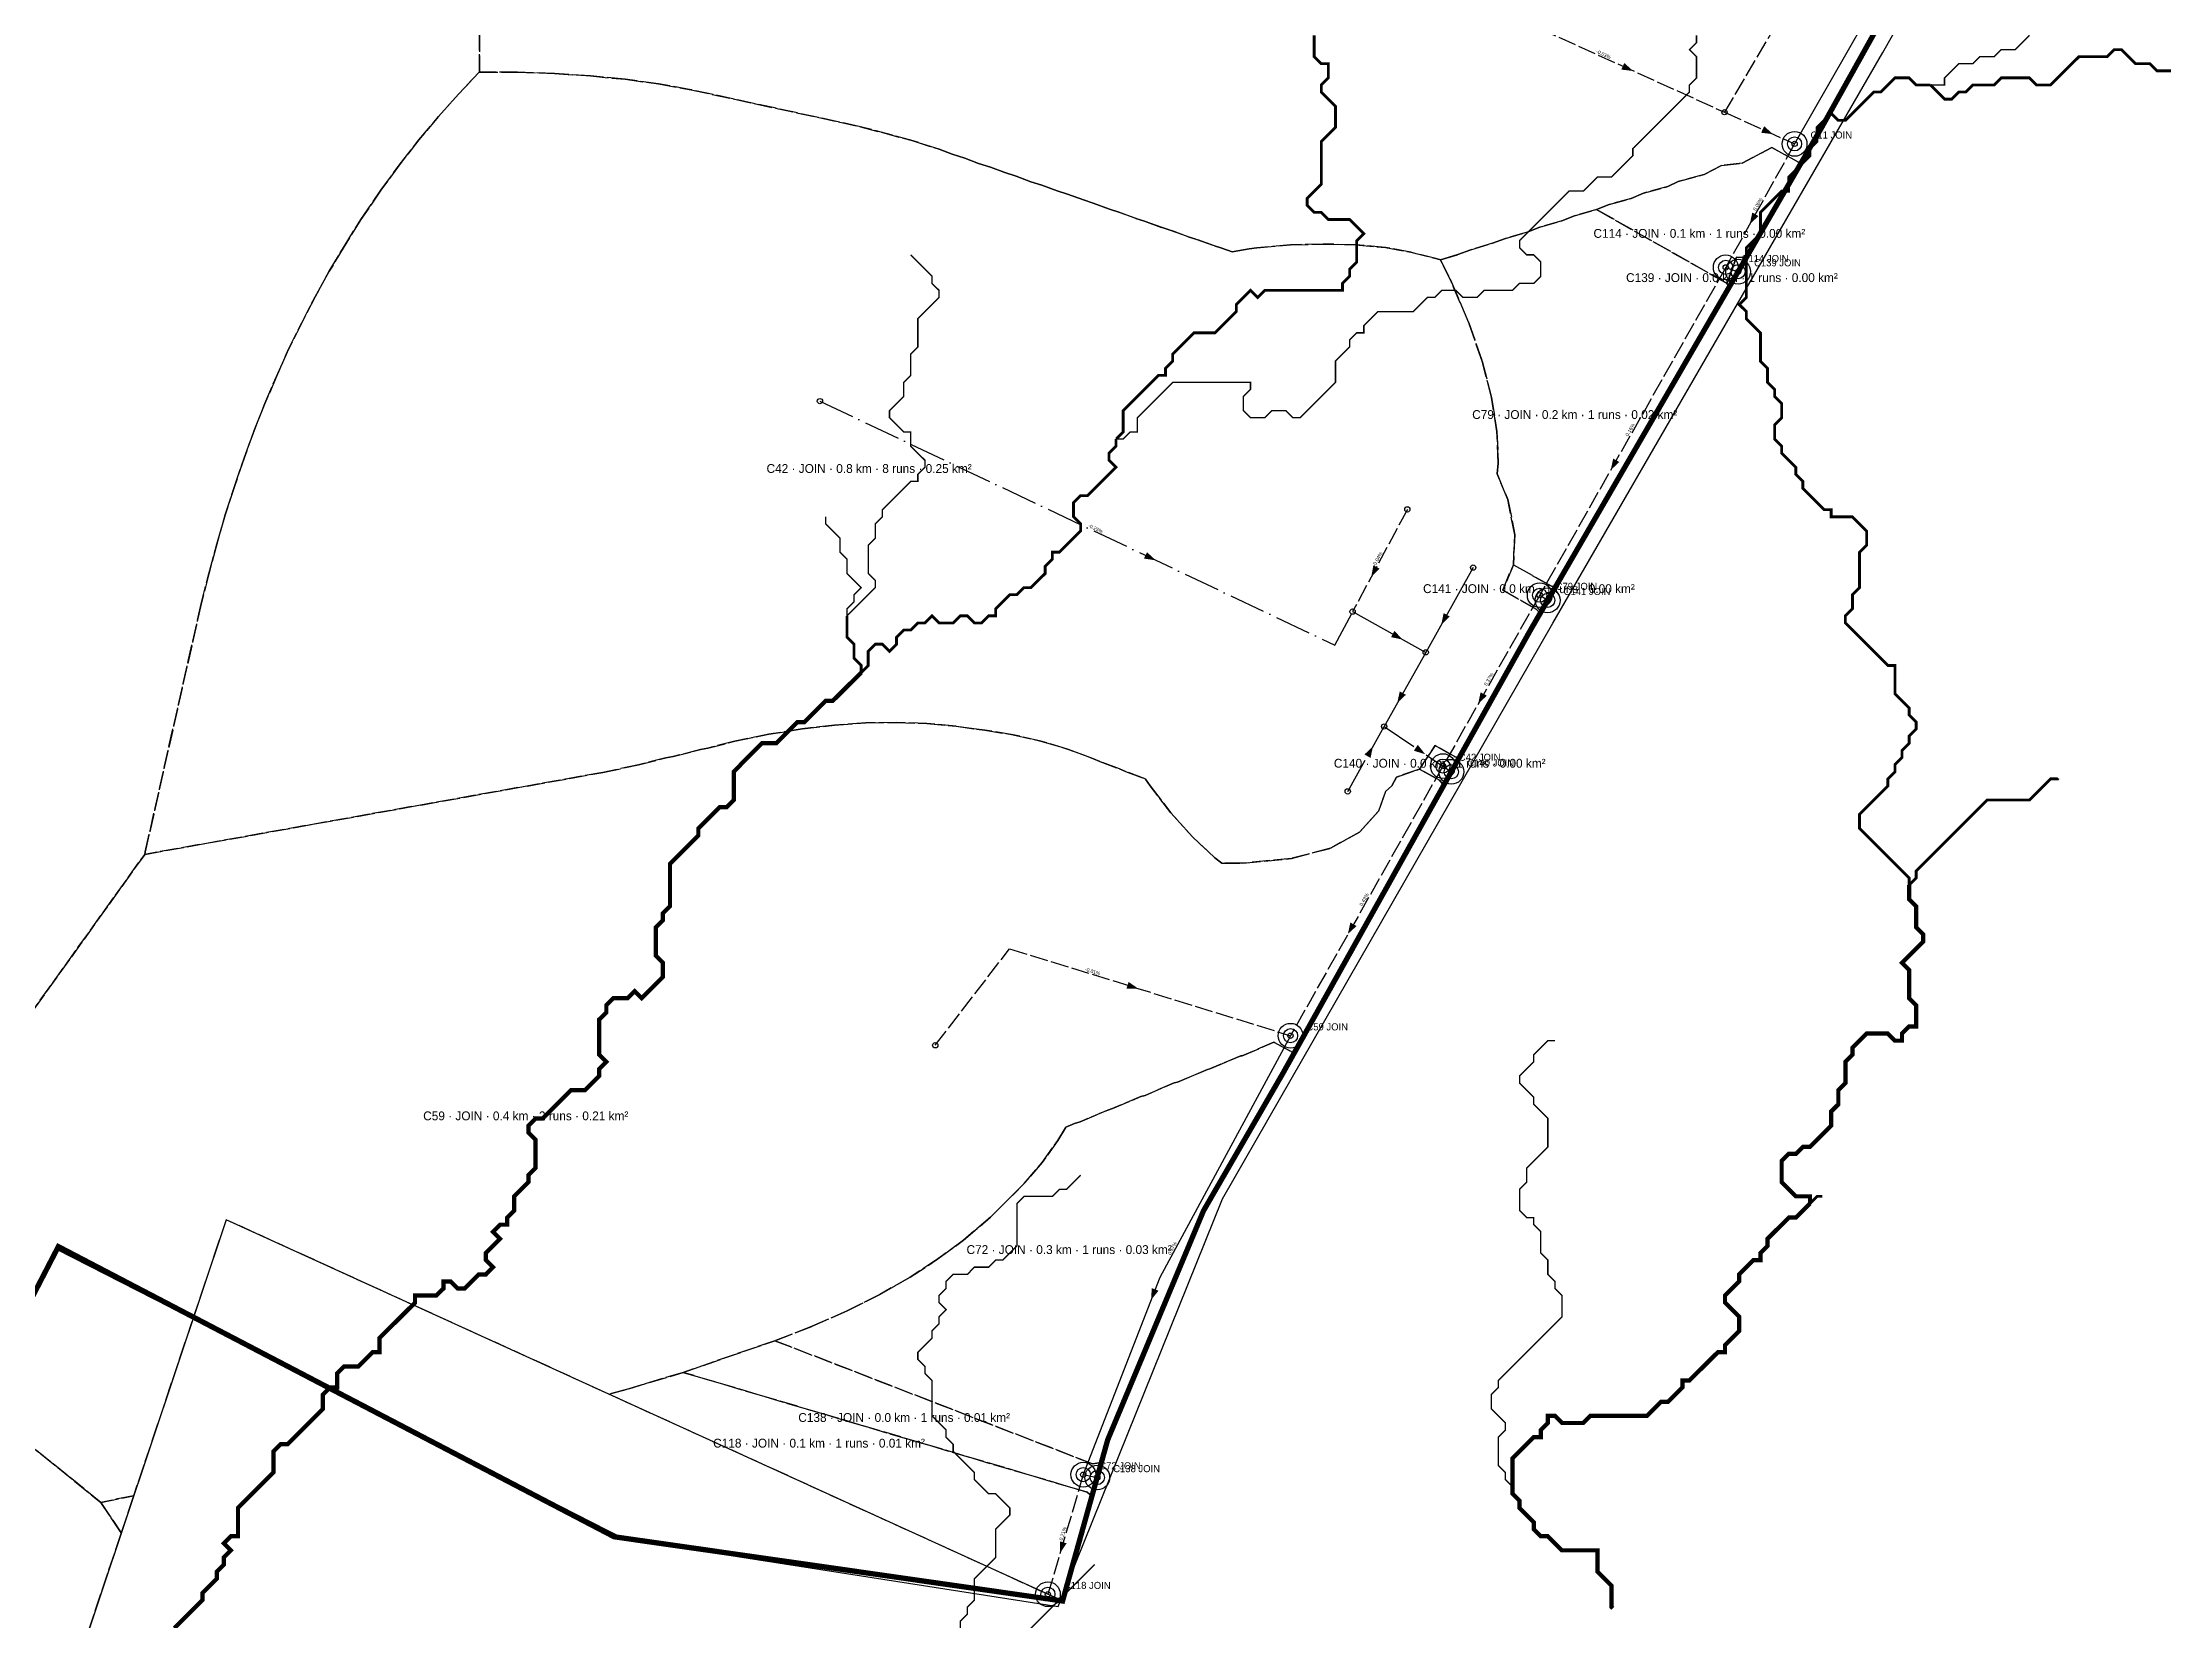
# Model space of a CAD drawing. Header units: metres. Extents: x 442821 to 452274, y 2561971 to 2571293.
# Drawn here: x 445141 to 446343, y 2563151 to 2564043 of the extents above; entities that cross this region are included whole.
import ezdxf
from ezdxf.enums import TextEntityAlignment as Align

# ---------------------------------------------------------------- set-up
doc = ezdxf.new("R2010")
doc.units = ezdxf.units.M
doc.header["$LTSCALE"] = 8
doc.linetypes.add('DASHDOT', pattern=[3.556, 2.54, -0.508, 0, -0.508])
doc.linetypes.add('DASHED', pattern=[1.524, 1.27, -0.254])
for name, color, linetype in [('A_ARROWS', 7, 'Continuous'), ('A_BUILT_2006', 252, 'Continuous'), ('A_CATCH_LABEL', 7, 'Continuous'), ('A_CATCHMENTS', 7, 'Continuous'), ('A_ENVELOPE', 3, 'Continuous'), ('A_GRADIENT', 8, 'Continuous'), ('A_JUNCTIONS', 8, 'Continuous'), ('A_MAIN_PIPE', 5, 'Continuous'), ('A_OUTLET_LABEL', 7, 'Continuous'), ('A_OUTLETS', 7, 'Continuous'), ('A_RUNS', 7, 'Continuous'), ('A_STREAMS', 5, 'Continuous')]:
    doc.layers.add(name, color=color, linetype=linetype)

msp = doc.modelspace()

# ---------------------------------------------------------------- linework, layer by layer
at = {"layer": 'A_ARROWS', "color": 2}
for points in [[(446039.5, 2564027.2), (446032.8, 2564028), (446034.5, 2564031.7)], [(446118.5, 2563991.5), (446111.8, 2563992.3), (446113.5, 2563996)]]:
    msp.add_solid(points, dxfattribs=at)
at = {"layer": 'A_ARROWS', "color": 3}
for points in [[(446105.4, 2563940.6), (446106.8, 2563947.2), (446110.3, 2563945.2)], [(445767.1, 2563332.5), (445767.5, 2563339.2), (445771.3, 2563337.8)], [(445715.6, 2563189.4), (445715.6, 2563196.1), (445719.4, 2563195)]]:
    msp.add_solid(points, dxfattribs=at)
at = {"layer": 'A_ARROWS', "color": 1}
for points in [[(446026.8, 2563801.6), (446028.2, 2563808.1), (446031.7, 2563806.2)], [(445878.3, 2563539.4), (445879.7, 2563545.9), (445883.2, 2563543.9)], [(445759.9, 2563508.5), (445753.2, 2563508.5), (445754.4, 2563512.3)]]:
    msp.add_solid(points, dxfattribs=at)
at = {"layer": 'A_ARROWS', "color": 4}
for points in [[(445769.8, 2563750.6), (445763.1, 2563751.6), (445764.8, 2563755.2)], [(445891.5, 2563741.2), (445892.7, 2563747.8), (445896.2, 2563745.9)], [(445931.1, 2563714.2), (445932.4, 2563720.8), (445935.9, 2563718.9)], [(445909.3, 2563705.8), (445902.7, 2563707.2), (445904.6, 2563710.7)], [(445906.2, 2563670), (445907.6, 2563676.5), (445911.1, 2563674.6)], [(445951.9, 2563669.5), (445953.3, 2563676), (445956.8, 2563674.1)], [(445892.5, 2563645.5), (445891.1, 2563638.9), (445887.7, 2563640.9)], [(445922, 2563641), (445915.6, 2563643), (445917.8, 2563646.3)]]:
    msp.add_solid(points, dxfattribs=at)
at = {"layer": 'A_BUILT_2006', "color": 252}
msp.add_lwpolyline([(444423.4, 2563343.2), (444431.5, 2563355.3), (444572.9, 2563267.8), (444295.2, 2562786.9), (444363.1, 2562577.1), (444377.7, 2562576.5), (444569.2, 2562604), (444800.1, 2562694.3), (445148.7, 2563361.2), (445469.4, 2563197.5), (445714.6, 2563159.3), (445807.5, 2563389.7), (445994.1, 2563715), (446180.6, 2564037.7), (446320.8, 2564284.9), (446551.4, 2564695.1), (447061.6, 2565726.9), (448013.4, 2567331.6), (448231.6, 2567243.7), (448332.3, 2567295.5), (448412.2, 2567436.6)], dxfattribs=at)
at = {"layer": 'A_CATCHMENTS', "color": 2, "linetype": 'DASHED'}
for points in [[(446237.3, 2564159), (446145.9, 2563995.1), (446134.2, 2563974.9), (446117.9, 2563984), (446101, 2563975.1), (446089.4, 2563973.8), (446079.7, 2563968.7), (446065, 2563964.7), (446059, 2563961.9), (446045.4, 2563958.2), (446038.3, 2563955.2), (446025.9, 2563951.7), (446018.8, 2563948.9), (446006.3, 2563945.3), (445999.2, 2563942.5), (445986.8, 2563938.9), (445979.6, 2563936.1), (445967.3, 2563932.5), (445960, 2563929.8), (445947.8, 2563926.1), (445940.4, 2563923.4), (445930.6, 2563920.4), (445928.8, 2563921), (445913.9, 2563924.7), (445899.6, 2563927.5), (445882.6, 2563928.9), (445864.3, 2563929.4), (445845.8, 2563928.9), (445826.9, 2563927.3), (445822.6, 2563926.7), (445812.9, 2563924.9), (445807, 2563927.1), (445803, 2563928.4), (445792.4, 2563932.2), (445788.1, 2563933.5), (445777.9, 2563937.3), (445773.3, 2563938.7), (445763.4, 2563942.3), (445758.5, 2563943.9), (445748.9, 2563947.4), (445743.7, 2563949.1), (445734.4, 2563952.5), (445728.9, 2563954.3), (445719.9, 2563957.6), (445714, 2563959.4), (445714, 2563959.4), (445705.3, 2563962.7), (445699.2, 2563964.6), (445690.8, 2563967.8), (445684.4, 2563969.8), (445676.3, 2563972.8), (445669.6, 2563975), (445661.8, 2563977.9), (445654.8, 2563980.2), (445647.3, 2563983), (445632.7, 2563987.7), (445603, 2563995.7), (445507.2, 2564016.6), (445488.8, 2564019.9), (445469.9, 2564022.5), (445450.3, 2564024.4), (445430.1, 2564025.8), (445409.2, 2564026.5), (445387.8, 2564026.6), (445387.6, 2564026.6), (445387.6, 2564048.1)], [(445064.1, 2563306.9), (445173.7, 2563218.1), (445185.2, 2563201), (444873.7, 2562270.3)]]:
    msp.add_lwpolyline(points, dxfattribs=at)
at = {"layer": 'A_CATCHMENTS', "color": 3, "linetype": 'DASHED'}
msp.add_lwpolyline([(445387.6, 2564048.1), (445387.6, 2564026.6), (445387.5, 2564026.5), (445375.8, 2564014.1), (445364.4, 2564001.4), (445353.4, 2563988.2), (445342.8, 2563974.7), (445331.9, 2563959.8), (445320.7, 2563943.3), (445311.1, 2563928), (445302.8, 2563914), (445294.8, 2563899.6), (445287.2, 2563884.9), (445279.8, 2563869.9), (445272.9, 2563854.5), (445266.4, 2563839.2), (445260.3, 2563823.9), (445254.6, 2563808.3), (445249.2, 2563792.4), (445244, 2563776.3), (445239.2, 2563759.8), (445234.7, 2563743), (445230.4, 2563726), (445198.8, 2563585.9), (445198.5, 2563584.4), (445054.3, 2563383)], dxfattribs=at)
at = {"layer": 'A_CATCHMENTS', "color": 4, "linetype": 'DASHED'}
msp.add_lwpolyline([(445657, 2563656.8), (445640.4, 2563658.4), (445623.4, 2563659), (445606, 2563658.7), (445588.2, 2563657.5), (445569.9, 2563655.3), (445551.2, 2563652.3), (445532, 2563648.3), (445516.6, 2563644.5), (445512.5, 2563643.6), (445497, 2563639.7), (445493, 2563638.9), (445477.4, 2563635), (445457.3, 2563630.7), (445198.5, 2563584.4), (445198.8, 2563585.9), (445230.4, 2563726), (445234.7, 2563743), (445239.2, 2563759.8), (445244, 2563776.3), (445249.2, 2563792.4), (445254.6, 2563808.3), (445260.3, 2563823.9), (445266.4, 2563839.2), (445272.9, 2563854.5), (445279.8, 2563869.9), (445287.2, 2563884.9), (445294.8, 2563899.6), (445302.8, 2563914), (445311.1, 2563928), (445320.7, 2563943.3), (445331.9, 2563959.8), (445342.8, 2563974.7), (445353.4, 2563988.2), (445364.4, 2564001.4), (445375.8, 2564014.1), (445387.5, 2564026.5), (445387.6, 2564026.6), (445387.8, 2564026.6), (445409.2, 2564026.5), (445430.1, 2564025.8), (445450.3, 2564024.4), (445469.9, 2564022.5), (445488.8, 2564019.9), (445507.2, 2564016.6), (445603, 2563995.7), (445632.7, 2563987.7), (445647.3, 2563983), (445654.8, 2563980.2), (445661.8, 2563977.9), (445669.6, 2563975), (445676.3, 2563972.8), (445684.4, 2563969.8), (445690.8, 2563967.8), (445699.2, 2563964.6), (445705.3, 2563962.7), (445714, 2563959.4), (445719.9, 2563957.6), (445728.9, 2563954.3), (445734.4, 2563952.5), (445743.7, 2563949.1), (445748.9, 2563947.4), (445758.5, 2563943.9), (445763.4, 2563942.3), (445773.3, 2563938.7), (445777.9, 2563937.3), (445788.1, 2563933.5), (445792.4, 2563932.2), (445803, 2563928.4), (445807, 2563927.1), (445812.9, 2563924.9), (445822.6, 2563926.7), (445826.9, 2563927.3), (445845.8, 2563928.9), (445864.3, 2563929.4), (445882.6, 2563928.9), (445899.6, 2563927.5), (445913.9, 2563924.7), (445928.8, 2563921), (445930.6, 2563920.4), (445936.8, 2563907.9), (445946.6, 2563884.9), (445954.2, 2563863.1), (445959.5, 2563842.6), (445962.5, 2563823.4), (445963.3, 2563805.5), (445962.7, 2563799.5), (445968.6, 2563784.9), (445972.7, 2563765.1), (445971.8, 2563748.1), (445965.8, 2563733.7), (445984.7, 2563723), (445986.9, 2563720.5), (445981.3, 2563710.9), (445941.2, 2563639.1), (445938.9, 2563639.5), (445927.7, 2563645.9), (445918.8, 2563632.6), (445905.7, 2563628.1), (445903.2, 2563623.1), (445899.6, 2563620), (445895.8, 2563609.1), (445884.9, 2563596.9), (445868.4, 2563587.9), (445846.4, 2563582.1), (445818.9, 2563579.4), (445807.1, 2563579.5), (445803.2, 2563582.5), (445790.5, 2563594.3), (445778.3, 2563607.9), (445766.6, 2563623.1), (445764, 2563627), (445763.8, 2563627.1), (445752.7, 2563631.2), (445749.2, 2563632.8), (445738.1, 2563636.9), (445734.6, 2563638.5), (445719.9, 2563643.9), (445704.8, 2563648.4), (445689.2, 2563652), (445673.2, 2563654.6), (445668.5, 2563655.1), (445657, 2563656.8)], close=True, dxfattribs=at)
at = {"layer": 'A_CATCHMENTS', "color": 3, "linetype": 'DASHED'}
for points in [[(446097.8, 2563922), (446092.5, 2563907.1), (446018.8, 2563948.9), (446025.9, 2563951.7), (446038.3, 2563955.2), (446045.4, 2563958.2), (446059, 2563961.9), (446065, 2563964.7), (446079.7, 2563968.7), (446089.4, 2563973.8), (446101, 2563975.1), (446117.9, 2563984), (446134.2, 2563974.9), (446103.4, 2563921.8), (446097.8, 2563922)], [(445734.1, 2563239.9), (445554.6, 2563309.5), (445575.7, 2563317.7), (445595.4, 2563326.4), (445613.8, 2563335.7), (445630.9, 2563345.4), (445646.7, 2563355.7), (445661.2, 2563366.4), (445676.3, 2563379.3), (445695.4, 2563398.3), (445705.5, 2563410.2), (445714.5, 2563422.7), (445718.7, 2563429.8), (445719, 2563430.2), (445723.8, 2563432.2), (445727, 2563433.3), (445742.6, 2563439.9), (445745.4, 2563440.7), (445761.4, 2563447.6), (445763.7, 2563448.2), (445780.2, 2563455.2), (445782, 2563455.6), (445799, 2563462.9), (445800.3, 2563463.1), (445817.8, 2563470.6), (445818.6, 2563470.6), (445836.5, 2563478.2), (445848, 2563472), (445841.6, 2563460.7), (445796.7, 2563382.9), (445742.6, 2563253.5), (445739, 2563240.6), (445734.1, 2563239.9)], [(445472, 2563282.3), (445502.7, 2563291.6), (445731, 2563223.9), (445733.7, 2563221.6), (445717.1, 2563162.4), (445460.8, 2563279.3), (445472, 2563282.3)], [(445173.7, 2563218.1), (445192.2, 2563221.9), (445185.2, 2563201), (445173.7, 2563218.1)]]:
    msp.add_lwpolyline(points, close=True, dxfattribs=at)
at = {"layer": 'A_CATCHMENTS', "color": 1, "linetype": 'DASHED'}
msp.add_lwpolyline([(445993.3, 2563736), (445971.8, 2563748.1), (445972.7, 2563765.1), (445968.6, 2563784.9), (445962.7, 2563799.5), (445963.3, 2563805.5), (445962.5, 2563823.4), (445959.5, 2563842.6), (445954.2, 2563863.1), (445946.6, 2563884.9), (445936.8, 2563907.9), (445930.6, 2563920.4), (445940.4, 2563923.4), (445947.8, 2563926.1), (445960, 2563929.8), (445967.3, 2563932.5), (445979.6, 2563936.1), (445986.8, 2563938.9), (445999.2, 2563942.5), (446006.3, 2563945.3), (446018.8, 2563948.9), (446092.5, 2563907.1), (446093.9, 2563905.2), (445995.6, 2563735.5), (445993.3, 2563736)], close=True, dxfattribs=at)
at = {"layer": 'A_CATCHMENTS', "color": 2, "linetype": 'DASHED'}
for points in [[(446092.5, 2563907.1), (446097.8, 2563922), (446103.4, 2563921.8), (446098.8, 2563913.7), (446093.9, 2563905.2), (446092.5, 2563907.1)], [(445984.7, 2563723), (445965.8, 2563733.7), (445971.8, 2563748.1), (445993.3, 2563736), (445995.6, 2563735.5), (445991.2, 2563728), (445986.9, 2563720.5), (445984.7, 2563723)], [(445930, 2563626.3), (445918.8, 2563632.6), (445927.7, 2563645.9), (445938.9, 2563639.5), (445941.2, 2563639.1), (445936.8, 2563631.1), (445932.5, 2563623.4), (445930, 2563626.3)], [(445731, 2563223.9), (445502.7, 2563291.6), (445554.6, 2563309.5), (445734.1, 2563239.9), (445739, 2563240.6), (445736.7, 2563232.2), (445733.7, 2563221.6), (445731, 2563223.9)]]:
    msp.add_lwpolyline(points, close=True, dxfattribs=at)
at = {"layer": 'A_CATCHMENTS', "color": 1, "linetype": 'DASHED'}
msp.add_lwpolyline([(445054.3, 2563383), (445198.5, 2563584.4), (445457.3, 2563630.7), (445477.4, 2563635), (445493, 2563638.9), (445493, 2563638.9), (445497, 2563639.7), (445512.5, 2563643.6), (445516.6, 2563644.5), (445532, 2563648.3), (445551.2, 2563652.3), (445569.9, 2563655.3), (445588.2, 2563657.5), (445606, 2563658.7), (445623.4, 2563659), (445640.4, 2563658.4), (445657, 2563656.8), (445668.5, 2563655.1), (445673.2, 2563654.6), (445689.2, 2563652), (445704.8, 2563648.4), (445719.9, 2563643.9), (445734.6, 2563638.5), (445738.1, 2563636.9), (445749.2, 2563632.8), (445752.7, 2563631.2), (445763.8, 2563627.1), (445764, 2563627), (445766.6, 2563623.1), (445778.3, 2563607.9), (445790.5, 2563594.3), (445803.2, 2563582.5), (445807.1, 2563579.5), (445818.9, 2563579.4), (445846.4, 2563582.1), (445868.4, 2563587.9), (445884.9, 2563596.9), (445895.8, 2563609.1), (445899.6, 2563620), (445903.2, 2563623.1), (445905.7, 2563628.1), (445918.8, 2563632.6), (445930, 2563626.3), (445932.5, 2563623.4), (445875.2, 2563520.9), (445848, 2563472), (445836.5, 2563478.2), (445818.6, 2563470.6), (445817.8, 2563470.6), (445800.3, 2563463.1), (445799, 2563462.9), (445782, 2563455.6), (445780.2, 2563455.2), (445763.7, 2563448.2), (445761.4, 2563447.6), (445745.4, 2563440.7), (445742.6, 2563439.9), (445727, 2563433.3), (445723.8, 2563432.2), (445719, 2563430.2), (445718.7, 2563429.8), (445714.5, 2563422.7), (445705.5, 2563410.2), (445695.4, 2563398.3), (445676.3, 2563379.3), (445661.2, 2563366.4), (445646.7, 2563355.7), (445630.9, 2563345.4), (445613.8, 2563335.7), (445595.4, 2563326.4), (445575.7, 2563317.7), (445554.6, 2563309.5), (445502.7, 2563291.6), (445472, 2563282.3), (445460.8, 2563279.3), (445244.5, 2563377.9), (445192.2, 2563221.9), (445173.7, 2563218.1), (445064.1, 2563306.9)], dxfattribs=at)
at = {"layer": 'A_ENVELOPE', "color": 3}
msp.add_lwpolyline([(446687.5, 2565015.6), (446628.6, 2564893.4), (446563.7, 2564758.7), (446544.7, 2564719.1), (446459.2, 2564552.4), (446431.5, 2564503.8), (446340, 2564343.2), (446237.3, 2564159), (446145.9, 2563995.1), (446098.8, 2563913.7), (445991.2, 2563728), (445981.3, 2563710.9), (445936.8, 2563631.1), (445875.2, 2563520.9), (445841.6, 2563460.7), (445796.7, 2563382.9), (445742.6, 2563253.5), (445736.7, 2563232.2), (445717.1, 2563162.4), (445244.5, 2563377.9), (444873.7, 2562270.3), (443922.9, 2562555.5), (443114.8, 2564922.9)], dxfattribs=at)
at = {"layer": 'A_JUNCTIONS'}
for centre in [(446091.1, 2564003.9), (446130.7, 2563986), (446091.8, 2563916.2), (446098.8, 2563913.8), (445580, 2563840.6), (445911.9, 2563779.4), (445949.1, 2563746.5), (445986.7, 2563730.9), (445881, 2563721.6), (445991.2, 2563728), (445922.3, 2563698.6), (445898.8, 2563656.7), (445932, 2563634.3), (445936.8, 2563631.1), (445878.2, 2563620), (445845.9, 2563481.9), (445645.2, 2563476.5), (445728.8, 2563233.8), (445736.7, 2563232.2), (445708.8, 2563166.2)]:
    msp.add_circle(centre, 1.5, dxfattribs=at)
at = {"layer": 'A_MAIN_PIPE', "color": 5, "const_width": 3}
msp.add_lwpolyline([(446687.5, 2565015.6), (446544.7, 2564719.1), (446459.2, 2564552.4), (446340, 2564343.2), (446145.9, 2563995.1), (445981.3, 2563710.9), (445841.6, 2563460.7), (445796.7, 2563382.9), (445742.6, 2563253.5), (445717.1, 2563162.4), (445463.7, 2563198.7), (445149.7, 2563362.7), (444801.7, 2562690.4), (444568.5, 2562596.8), (444339.2, 2562571.3), (444291.8, 2562785.1), (444572.7, 2563268), (444431.5, 2563355.6), (444423, 2563343.3)], dxfattribs=at)
at = {"layer": 'A_OUTLETS', "color": 5}
for centre, radius in [((446130.7, 2563986), 7), ((446130.7, 2563986), 4), ((446091.8, 2563916.2), 7), ((446091.8, 2563916.2), 4), ((446098.8, 2563913.8), 7), ((446098.8, 2563913.8), 4), ((445986.7, 2563730.9), 7), ((445986.7, 2563730.9), 4), ((445991.2, 2563728), 7), ((445991.2, 2563728), 4), ((445932, 2563634.3), 7), ((445932, 2563634.3), 4), ((445936.8, 2563631.1), 7), ((445936.8, 2563631.1), 4), ((445845.9, 2563481.9), 7), ((445845.9, 2563481.9), 4), ((445728.8, 2563233.8), 7), ((445736.7, 2563232.2), 7), ((445728.8, 2563233.8), 4), ((445736.7, 2563232.2), 4), ((445708.8, 2563166.2), 7), ((445708.8, 2563166.2), 4)]:
    msp.add_circle(centre, radius, dxfattribs=at)
at = {"layer": 'A_RUNS', "color": 2}
for points in [[(446428.6, 2564506.5), (446130.7, 2563986)], [(445986.7, 2563730.9), (445991.2, 2563728)], [(445728.8, 2563233.8), (445736.7, 2563232.2)]]:
    msp.add_lwpolyline(points, dxfattribs=at)
at = {"layer": 'A_RUNS', "color": 2, "linetype": 'DASHED'}
for points in [[(446170.1, 2564138.3), (446091.1, 2564003.9)], [(445953, 2564066.4), (446091.1, 2564003.9)], [(446091.1, 2564003.9), (446130.7, 2563986)], [(446091.8, 2563916.2), (446098.8, 2563913.7)], [(445932, 2563634.3), (445936.8, 2563631.1)]]:
    msp.add_lwpolyline(points, dxfattribs=at)
at = {"layer": 'A_RUNS', "color": 3, "linetype": 'DASHED'}
for points in [[(446130.7, 2563986), (446091.8, 2563916.2)], [(445728.8, 2563233.8), (445708.8, 2563166.2)]]:
    msp.add_lwpolyline(points, dxfattribs=at)
at = {"layer": 'A_RUNS', "color": 1, "linetype": 'DASHED'}
for points in [[(446091.8, 2563916.2), (445986.7, 2563730.9)], [(445932, 2563634.3), (445845.9, 2563481.9)], [(445645.2, 2563476.5), (445687.2, 2563531.1), (445845.9, 2563481.9)]]:
    msp.add_lwpolyline(points, dxfattribs=at)
at = {"layer": 'A_RUNS', "color": 4, "linetype": 'DASHDOT'}
for points in [[(445580, 2563840.6), (445870.9, 2563702.7), (445881, 2563721.6)], [(445878.2, 2563619.9), (445898.8, 2563656.7)], [(445898.8, 2563656.7), (445932, 2563634.3)]]:
    msp.add_lwpolyline(points, dxfattribs=at)
at = {"layer": 'A_RUNS', "color": 4, "linetype": 'DASHED'}
for points in [[(445911.9, 2563779.4), (445881, 2563721.6)], [(445986.7, 2563730.9), (445932, 2563634.3)]]:
    msp.add_lwpolyline(points, dxfattribs=at)
at = {"layer": 'A_RUNS', "color": 4}
for points in [[(445949.1, 2563746.5), (445922.3, 2563698.6)], [(445881, 2563721.6), (445922.3, 2563698.6)], [(445922.3, 2563698.6), (445898.8, 2563656.7)]]:
    msp.add_lwpolyline(points, dxfattribs=at)
at = {"layer": 'A_RUNS', "color": 3}
msp.add_lwpolyline([(445845.9, 2563481.9), (445772, 2563345.2), (445728.8, 2563233.8)], dxfattribs=at)
at = {"layer": 'A_STREAMS', "color": 5}
for points, const_width in [([(445859.3, 2564047.3), (445859.3, 2564043.3), (445859.3, 2564039.3), (445859.3, 2564035.3), (445863.3, 2564031.3), (445867.3, 2564031.3), (445867.3, 2564027.3), (445867.3, 2564023.3), (445863.3, 2564019.3), (445863.3, 2564015.3), (445867.3, 2564011.3), (445871.3, 2564007.3), (445871.3, 2564003.3), (445871.3, 2563999.3), (445871.3, 2563995.3), (445867.3, 2563991.3), (445863.3, 2563987.3), (445863.3, 2563983.3), (445863.3, 2563979.3), (445863.3, 2563975.3), (445863.3, 2563971.3), (445863.3, 2563967.3), (445863.3, 2563963.3), (445859.3, 2563959.3), (445855.3, 2563955.3), (445855.3, 2563951.3), (445859.3, 2563947.3), (445863.3, 2563947.3), (445867.3, 2563943.3), (445871.3, 2563943.3), (445875.3, 2563943.3), (445879.3, 2563943.3), (445883.3, 2563939.3), (445887.3, 2563935.3), (445883.3, 2563931.3), (445883.3, 2563927.3), (445883.3, 2563923.3), (445883.3, 2563919.2), (445879.3, 2563915.2), (445879.3, 2563911.2), (445875.3, 2563907.2), (445875.3, 2563903.2), (445871.3, 2563903.2), (445867.3, 2563903.2), (445863.3, 2563903.2), (445859.3, 2563903.2), (445855.3, 2563903.2), (445851.3, 2563903.2), (445847.3, 2563903.2), (445843.3, 2563903.2), (445839.3, 2563903.2), (445835.3, 2563903.2), (445831.3, 2563903.2), (445827.3, 2563899.2), (445823.3, 2563903.2), (445819.3, 2563899.2), (445815.3, 2563895.2), (445815.3, 2563891.2), (445811.3, 2563887.2), (445807.3, 2563883.2), (445803.3, 2563879.2), (445799.3, 2563879.2), (445795.3, 2563879.2), (445791.3, 2563879.2), (445787.3, 2563875.2), (445783.3, 2563871.2), (445779.3, 2563867.2), (445779.3, 2563863.2), (445775.3, 2563859.2), (445775.3, 2563855.2), (445771.3, 2563855.2), (445767.3, 2563851.2), (445763.3, 2563847.2), (445759.3, 2563843.2), (445755.3, 2563839.2), (445751.3, 2563835.2), (445751.3, 2563831.2), (445751.3, 2563827.2), (445751.3, 2563823.2), (445747.3, 2563819.2)], 1.6), ([(446075.3, 2564047.3), (446075.3, 2564043.3), (446071.3, 2564039.3), (446075.3, 2564035.3), (446075.3, 2564031.3), (446075.3, 2564027.3), (446075.3, 2564023.3), (446071.3, 2564019.3), (446071.3, 2564015.3), (446067.3, 2564011.3), (446063.3, 2564007.3), (446059.3, 2564003.3), (446055.3, 2563999.3), (446051.3, 2563995.3), (446047.3, 2563991.3), (446043.3, 2563987.3), (446039.3, 2563983.3), (446039.3, 2563979.3), (446035.3, 2563975.3), (446031.3, 2563971.3), (446027.3, 2563967.3), (446023.3, 2563967.3), (446019.3, 2563967.3), (446015.3, 2563963.3), (446011.3, 2563959.3), (446007.3, 2563959.3), (446003.3, 2563959.3), (445999.3, 2563955.3), (445995.3, 2563951.3), (445991.3, 2563947.3), (445987.3, 2563943.3), (445983.3, 2563939.3), (445979.3, 2563935.3), (445975.3, 2563931.3), (445975.3, 2563927.3), (445979.3, 2563923.3), (445983.3, 2563923.3), (445987.3, 2563919.2), (445987.3, 2563915.2), (445987.3, 2563911.2), (445983.3, 2563907.2), (445979.3, 2563907.2), (445975.3, 2563907.2), (445971.3, 2563903.2), (445967.3, 2563903.2), (445963.3, 2563903.2), (445959.3, 2563903.2), (445955.3, 2563903.2), (445951.3, 2563899.2), (445947.3, 2563899.2), (445943.3, 2563899.2), (445939.3, 2563903.2), (445935.3, 2563903.2), (445931.3, 2563903.2), (445927.3, 2563899.2), (445923.3, 2563899.2), (445919.3, 2563895.2), (445915.3, 2563891.2), (445911.3, 2563891.2), (445907.3, 2563891.2), (445903.3, 2563891.2), (445899.3, 2563891.2), (445895.3, 2563891.2), (445891.3, 2563887.2), (445887.3, 2563883.2), (445887.3, 2563879.2), (445883.3, 2563879.2), (445879.3, 2563875.2), (445879.3, 2563871.2), (445875.3, 2563867.2), (445871.3, 2563863.2), (445871.3, 2563859.2), (445871.3, 2563855.2), (445871.3, 2563851.2), (445867.3, 2563847.2), (445863.3, 2563843.2), (445859.3, 2563839.2), (445855.3, 2563835.2), (445851.3, 2563831.2), (445847.3, 2563831.2), (445843.3, 2563835.2), (445839.3, 2563835.2), (445835.3, 2563835.2), (445831.3, 2563831.2), (445827.3, 2563831.2), (445823.3, 2563831.2), (445819.3, 2563835.2), (445819.3, 2563839.2), (445819.3, 2563843.2), (445823.3, 2563847.2), (445823.3, 2563851.2), (445819.3, 2563851.2), (445815.3, 2563851.2), (445811.3, 2563851.2), (445807.3, 2563851.2), (445803.3, 2563851.2), (445799.3, 2563851.2), (445795.3, 2563851.2), (445791.3, 2563851.2), (445787.3, 2563851.2), (445783.3, 2563851.2), (445779.3, 2563851.2), (445775.3, 2563847.2), (445771.3, 2563843.2), (445767.3, 2563839.2), (445763.3, 2563835.2), (445759.3, 2563831.2), (445759.3, 2563827.2), (445759.3, 2563823.2), (445755.3, 2563823.2), (445751.3, 2563819.2), (445747.3, 2563819.2)], 0.8), ([(446263.4, 2564047.3), (446259.4, 2564043.3), (446255.4, 2564039.3), (446251.4, 2564039.3), (446247.4, 2564039.3), (446243.4, 2564035.3), (446239.4, 2564035.3), (446235.4, 2564035.3), (446231.4, 2564031.3), (446227.4, 2564031.3), (446223.4, 2564031.3), (446219.4, 2564027.3), (446215.4, 2564023.3), (446215.4, 2564019.3), (446211.4, 2564019.3), (446207.4, 2564019.3)], 0.8), ([(446343.4, 2564027.3), (446339.4, 2564027.3), (446335.4, 2564027.3), (446331.4, 2564031.3), (446327.4, 2564031.3), (446323.4, 2564031.3), (446319.4, 2564035.3), (446315.4, 2564039.3), (446311.4, 2564039.3), (446307.4, 2564035.3), (446303.4, 2564035.3), (446299.4, 2564035.3), (446295.4, 2564035.3), (446291.4, 2564035.3), (446287.4, 2564031.3), (446283.4, 2564027.3), (446279.4, 2564023.3), (446275.4, 2564019.3), (446271.4, 2564019.3), (446267.4, 2564019.3), (446263.4, 2564023.3), (446259.4, 2564023.3), (446255.4, 2564023.3), (446251.4, 2564023.3), (446247.4, 2564023.3), (446243.4, 2564019.3), (446239.4, 2564019.3), (446235.4, 2564019.3), (446231.4, 2564019.3), (446227.4, 2564015.3), (446223.4, 2564015.3), (446219.4, 2564011.3), (446215.4, 2564011.3), (446211.4, 2564015.3), (446207.4, 2564019.3)], 1.6), ([(446207.4, 2564019.3), (446203.4, 2564019.3), (446199.4, 2564019.3), (446195.4, 2564023.3), (446191.4, 2564023.3), (446187.4, 2564023.3), (446183.4, 2564019.3), (446179.4, 2564015.3), (446175.4, 2564015.3), (446171.4, 2564011.3), (446167.4, 2564007.3), (446163.4, 2564003.3), (446159.4, 2563999.3), (446155.4, 2563999.3), (446151.4, 2564003.3), (446147.4, 2563999.3), (446143.4, 2563995.3), (446143.4, 2563991.3), (446143.4, 2563987.3), (446139.4, 2563983.3), (446139.4, 2563979.3), (446135.4, 2563975.3), (446131.4, 2563971.3), (446127.4, 2563967.3), (446127.4, 2563963.3), (446127.4, 2563959.3), (446123.4, 2563959.3), (446119.4, 2563955.3), (446115.4, 2563951.3), (446111.4, 2563947.3), (446111.4, 2563943.3), (446111.4, 2563939.3), (446111.4, 2563935.3), (446107.4, 2563931.3), (446103.4, 2563927.3), (446103.4, 2563923.3), (446103.4, 2563919.2), (446103.4, 2563915.2), (446103.4, 2563911.2), (446103.4, 2563907.2), (446103.4, 2563903.2), (446103.4, 2563899.2), (446099.4, 2563895.2), (446103.4, 2563891.2), (446103.4, 2563887.2), (446107.4, 2563883.2), (446111.4, 2563879.2), (446111.4, 2563875.2), (446111.4, 2563871.2), (446111.4, 2563867.2), (446111.4, 2563863.2), (446115.4, 2563859.2), (446115.4, 2563855.2), (446115.4, 2563851.2), (446119.4, 2563847.2), (446119.4, 2563843.2), (446123.4, 2563839.2), (446123.4, 2563835.2), (446123.4, 2563831.2), (446119.4, 2563827.2), (446119.4, 2563823.2), (446119.4, 2563819.2), (446123.4, 2563815.2), (446123.4, 2563811.2), (446127.4, 2563807.2), (446131.4, 2563803.2), (446131.4, 2563799.2), (446135.4, 2563795.2), (446135.4, 2563791.2), (446139.4, 2563787.2), (446143.4, 2563783.2), (446147.4, 2563779.2), (446151.4, 2563779.2), (446151.4, 2563775.2), (446155.4, 2563775.2), (446159.4, 2563775.2), (446163.4, 2563775.2), (446167.4, 2563771.2), (446171.4, 2563767.2), (446171.4, 2563763.2), (446171.4, 2563759.2), (446167.4, 2563755.2), (446167.4, 2563751.2), (446167.4, 2563747.2), (446167.4, 2563743.2), (446167.4, 2563739.2), (446167.4, 2563735.2), (446163.4, 2563731.2), (446163.4, 2563727.2), (446163.4, 2563723.2), (446159.4, 2563719.2), (446159.4, 2563715.2), (446163.4, 2563711.2), (446167.4, 2563707.2), (446171.4, 2563703.2), (446175.4, 2563699.2), (446179.4, 2563695.2), (446183.4, 2563691.2), (446187.4, 2563691.2), (446187.4, 2563687.2), (446187.4, 2563683.2), (446187.4, 2563679.2), (446187.4, 2563675.2), (446191.4, 2563671.2), (446195.4, 2563667.2), (446195.4, 2563663.2), (446199.4, 2563659.2), (446199.4, 2563655.2), (446195.4, 2563651.2), (446195.4, 2563647.2), (446191.4, 2563643.2), (446191.4, 2563639.2), (446187.4, 2563635.2), (446187.4, 2563631.1), (446183.4, 2563627.1), (446183.4, 2563623.1), (446179.4, 2563619.1), (446175.4, 2563615.1), (446171.4, 2563611.1), (446167.4, 2563607.1), (446167.4, 2563603.1), (446167.4, 2563599.1), (446171.4, 2563595.1), (446175.4, 2563591.1), (446179.4, 2563587.1), (446183.4, 2563583.1), (446187.4, 2563579.1), (446191.4, 2563575.1), (446195.4, 2563571.1), (446195.4, 2563567.1)], 1.6), ([(445631.3, 2563923.3), (445635.3, 2563919.2), (445639.3, 2563915.2), (445643.3, 2563911.2), (445643.3, 2563907.2), (445647.3, 2563903.2), (445647.3, 2563899.2), (445643.3, 2563895.2), (445639.3, 2563891.2), (445635.3, 2563887.2), (445635.3, 2563883.2), (445635.3, 2563879.2), (445635.3, 2563875.2), (445635.3, 2563871.2), (445631.3, 2563867.2), (445631.3, 2563863.2), (445631.3, 2563859.2), (445631.3, 2563855.2), (445627.3, 2563851.2), (445627.3, 2563847.2), (445627.3, 2563843.2), (445623.3, 2563839.2), (445619.3, 2563835.2), (445619.3, 2563831.2), (445623.3, 2563827.2), (445627.3, 2563823.2), (445631.3, 2563823.2), (445631.3, 2563819.2), (445631.3, 2563815.2), (445635.3, 2563811.2), (445639.3, 2563807.2), (445639.3, 2563803.2), (445635.3, 2563799.2), (445635.3, 2563795.2), (445631.3, 2563795.2), (445627.3, 2563791.2), (445623.3, 2563787.2), (445619.3, 2563783.2), (445615.3, 2563779.2), (445615.3, 2563775.2), (445611.3, 2563771.2), (445611.3, 2563767.2), (445611.3, 2563763.2), (445607.3, 2563759.2), (445607.3, 2563755.2), (445607.3, 2563751.2), (445607.3, 2563747.2), (445607.3, 2563743.2), (445611.3, 2563739.2), (445611.3, 2563735.2), (445607.3, 2563731.2), (445603.3, 2563727.2), (445599.3, 2563723.2), (445595.3, 2563719.2)], 0.8), ([(445747.3, 2563819.2), (445747.3, 2563815.2), (445743.3, 2563811.2), (445743.3, 2563807.2), (445747.3, 2563803.2), (445743.3, 2563799.2), (445739.3, 2563795.2), (445735.3, 2563791.2), (445731.3, 2563787.2), (445727.3, 2563787.2), (445723.3, 2563783.2), (445723.3, 2563779.2), (445723.3, 2563775.2), (445727.3, 2563771.2), (445727.3, 2563767.2), (445723.3, 2563763.2), (445719.3, 2563759.2), (445715.3, 2563755.2), (445711.3, 2563755.2), (445711.3, 2563751.2), (445707.3, 2563747.2), (445707.3, 2563743.2), (445703.3, 2563739.2), (445699.3, 2563735.2), (445695.3, 2563735.2), (445691.3, 2563731.2), (445687.3, 2563731.2), (445683.3, 2563727.2), (445679.3, 2563723.2), (445679.3, 2563719.2), (445675.3, 2563719.2), (445671.3, 2563715.2), (445667.3, 2563715.2), (445663.3, 2563719.2), (445659.3, 2563719.2), (445655.3, 2563715.2), (445651.3, 2563715.2), (445647.3, 2563715.2), (445643.3, 2563719.2), (445639.3, 2563715.2), (445635.3, 2563715.2), (445631.3, 2563711.2), (445627.3, 2563711.2), (445623.3, 2563707.2), (445623.3, 2563703.2), (445619.3, 2563699.2), (445615.3, 2563703.2), (445611.3, 2563703.2), (445607.3, 2563699.2), (445607.3, 2563695.2), (445607.3, 2563691.2), (445603.3, 2563687.2)], 1.6), ([(445583.3, 2563775.2), (445583.3, 2563771.2), (445587.3, 2563767.2), (445591.3, 2563763.2), (445591.3, 2563759.2), (445591.3, 2563755.2), (445595.3, 2563751.2), (445595.3, 2563747.2), (445595.3, 2563743.2), (445599.3, 2563739.2), (445603.3, 2563735.2), (445599.3, 2563731.2), (445599.3, 2563727.2), (445595.3, 2563723.2), (445595.3, 2563719.2)], 0.8), ([(445595.3, 2563719.2), (445595.3, 2563715.2), (445595.3, 2563711.2), (445595.3, 2563707.2), (445599.3, 2563703.2), (445599.3, 2563699.2), (445599.3, 2563695.2), (445603.3, 2563691.2), (445603.3, 2563687.2)], 1.6), ([(445603.3, 2563687.2), (445599.3, 2563683.2), (445595.3, 2563679.2), (445591.3, 2563675.2), (445587.3, 2563671.2), (445583.3, 2563671.2), (445579.3, 2563667.2), (445575.3, 2563663.2), (445571.3, 2563659.2), (445567.3, 2563659.2), (445563.3, 2563655.2), (445559.3, 2563651.2), (445555.3, 2563647.2), (445551.3, 2563647.2), (445547.3, 2563647.2), (445543.3, 2563643.2), (445539.3, 2563639.2), (445535.3, 2563635.2), (445531.3, 2563631.1), (445531.3, 2563627.1), (445531.3, 2563623.1), (445531.3, 2563619.1), (445531.3, 2563615.1), (445527.3, 2563611.1), (445523.3, 2563611.1), (445519.3, 2563607.1), (445515.3, 2563603.1), (445511.3, 2563599.1), (445511.3, 2563595.1), (445507.3, 2563591.1), (445503.3, 2563587.1), (445499.3, 2563583.1), (445495.3, 2563579.1), (445495.3, 2563575.1), (445495.3, 2563571.1), (445495.3, 2563567.1), (445495.3, 2563563.1), (445495.3, 2563559.1), (445495.3, 2563555.1), (445491.3, 2563551.1), (445491.3, 2563547.1), (445487.3, 2563543.1), (445487.3, 2563539.1), (445487.3, 2563535.1), (445487.3, 2563531.1), (445487.3, 2563527.1), (445491.3, 2563523.1), (445491.3, 2563519.1), (445491.3, 2563515.1), (445487.3, 2563511.1), (445483.3, 2563507.1), (445479.3, 2563503.1), (445475.3, 2563507.1), (445471.3, 2563503.1), (445467.3, 2563503.1), (445463.3, 2563503.1), (445459.3, 2563499.1), (445459.3, 2563495.1), (445455.3, 2563491.1), (445455.3, 2563487.1), (445455.3, 2563483.1), (445455.3, 2563479.1), (445455.3, 2563475.1), (445455.3, 2563471.1), (445459.3, 2563467.1), (445455.3, 2563463.1), (445455.3, 2563459.1), (445451.3, 2563455.1), (445447.3, 2563451.1), (445443.3, 2563451.1), (445439.3, 2563451.1), (445435.3, 2563447.1), (445431.3, 2563443.1), (445427.3, 2563439.1), (445423.3, 2563435.1), (445419.3, 2563435.1), (445415.3, 2563431.1), (445415.3, 2563427.1), (445419.3, 2563423.1), (445419.3, 2563419.1), (445419.3, 2563415.1), (445419.3, 2563411.1), (445419.3, 2563407.1), (445415.3, 2563403.1), (445415.3, 2563399.1), (445411.3, 2563395.1), (445407.3, 2563391.1), (445407.3, 2563387.1), (445407.3, 2563383.1), (445403.3, 2563379.1), (445403.3, 2563375.1), (445399.3, 2563375.1), (445395.3, 2563371.1), (445399.3, 2563367.1), (445395.3, 2563363.1), (445391.3, 2563359.1), (445391.3, 2563355.1), (445395.3, 2563351.1), (445391.3, 2563347), (445387.3, 2563347), (445383.3, 2563343), (445379.3, 2563339), (445375.3, 2563339), (445371.3, 2563343), (445367.3, 2563343), (445367.3, 2563339), (445363.2, 2563335), (445359.2, 2563335), (445355.2, 2563335), (445351.2, 2563335), (445351.2, 2563331), (445347.2, 2563327), (445343.2, 2563323), (445339.2, 2563319), (445335.2, 2563315), (445331.2, 2563311), (445331.2, 2563307), (445331.2, 2563303), (445327.2, 2563303), (445323.2, 2563299), (445319.2, 2563295), (445315.2, 2563295), (445311.2, 2563295), (445307.2, 2563291), (445307.2, 2563287), (445307.2, 2563283), (445303.2, 2563283), (445299.2, 2563279), (445299.2, 2563275), (445299.2, 2563271), (445295.2, 2563267), (445291.2, 2563263), (445287.2, 2563259), (445283.2, 2563255), (445279.2, 2563251), (445275.2, 2563251), (445271.2, 2563247), (445271.2, 2563243), (445271.2, 2563239), (445271.2, 2563235), (445267.2, 2563231), (445263.2, 2563227), (445259.2, 2563223), (445255.2, 2563219), (445251.2, 2563215), (445251.2, 2563211), (445251.2, 2563207), (445251.2, 2563203), (445251.2, 2563199), (445247.2, 2563199), (445243.2, 2563195), (445247.2, 2563191), (445243.2, 2563187), (445243.2, 2563183), (445239.2, 2563179), (445239.2, 2563175), (445235.2, 2563171), (445231.2, 2563167), (445231.2, 2563163), (445227.2, 2563159), (445223.2, 2563155), (445219.2, 2563151), (445215.2, 2563147)], 2.4), ([(446279.7, 2563627.5), (446279.4, 2563627.1), (446275.4, 2563627.1), (446271.4, 2563623.1), (446267.4, 2563619.1), (446263.4, 2563615.1), (446259.4, 2563615.1), (446255.4, 2563615.1), (446251.4, 2563615.1), (446247.4, 2563615.1), (446243.4, 2563615.1), (446239.4, 2563615.1), (446235.4, 2563611.1), (446231.4, 2563607.1), (446227.4, 2563603.1), (446223.4, 2563599.1), (446219.4, 2563595.1), (446215.4, 2563591.1), (446211.4, 2563587.1), (446207.4, 2563583.1), (446203.4, 2563579.1), (446199.4, 2563575.1), (446199.4, 2563571.1), (446195.4, 2563567.1)], 1.6), ([(446195.4, 2563567.1), (446195.4, 2563563.1), (446195.4, 2563559.1), (446199.4, 2563555.1), (446199.4, 2563551.1), (446199.4, 2563547.1), (446199.4, 2563543.1), (446203.4, 2563539.1), (446203.4, 2563535.1), (446199.4, 2563531.1), (446195.4, 2563527.1), (446191.4, 2563523.1), (446195.4, 2563519.1), (446195.4, 2563515.1), (446195.4, 2563511.1), (446195.4, 2563507.1), (446195.4, 2563503.1), (446199.4, 2563499.1), (446199.4, 2563495.1), (446199.4, 2563491.1), (446199.4, 2563487.1), (446195.4, 2563487.1), (446191.4, 2563483.1), (446191.4, 2563479.1), (446187.4, 2563479.1), (446183.4, 2563483.1), (446179.4, 2563483.1), (446175.4, 2563483.1), (446171.4, 2563483.1), (446167.4, 2563479.1), (446163.4, 2563475.1), (446163.4, 2563471.1), (446159.4, 2563467.1), (446159.4, 2563463.1), (446159.4, 2563459.1), (446159.4, 2563455.1), (446155.4, 2563451.1), (446155.4, 2563447.1), (446155.4, 2563443.1), (446151.4, 2563439.1), (446151.4, 2563435.1), (446151.4, 2563431.1), (446147.4, 2563427.1), (446143.4, 2563423.1), (446139.4, 2563419.1), (446135.4, 2563419.1), (446131.4, 2563415.1), (446127.4, 2563415.1), (446123.4, 2563411.1), (446123.4, 2563407.1), (446123.4, 2563403.1), (446123.4, 2563399.1), (446127.4, 2563395.1), (446131.4, 2563391.1), (446135.4, 2563391.1), (446139.4, 2563391.1), (446139.4, 2563387.1)], 2.4), ([(445995.3, 2563479.1), (445991.3, 2563479.1), (445987.3, 2563475.1), (445983.3, 2563471.1), (445983.3, 2563467.1), (445979.3, 2563463.1), (445975.3, 2563459.1), (445975.3, 2563455.1), (445979.3, 2563451.1), (445983.3, 2563447.1), (445983.3, 2563443.1), (445987.3, 2563439.1), (445991.3, 2563435.1), (445991.3, 2563431.1), (445991.3, 2563427.1), (445991.3, 2563423.1), (445991.3, 2563419.1), (445987.3, 2563415.1), (445983.3, 2563411.1), (445979.3, 2563407.1), (445979.3, 2563403.1), (445979.3, 2563399.1), (445975.3, 2563395.1), (445975.3, 2563391.1), (445975.3, 2563387.1), (445975.3, 2563383.1), (445979.3, 2563379.1), (445983.3, 2563379.1), (445983.3, 2563375.1), (445987.3, 2563371.1), (445987.3, 2563367.1), (445987.3, 2563363.1), (445987.3, 2563359.1), (445991.3, 2563355.1), (445991.3, 2563351.1), (445991.3, 2563347), (445995.3, 2563343), (445995.3, 2563339), (445999.3, 2563335), (445999.3, 2563331), (445999.3, 2563327), (445999.3, 2563323), (445995.3, 2563319), (445991.3, 2563315), (445987.3, 2563311), (445983.3, 2563307), (445979.3, 2563303), (445975.3, 2563299), (445971.3, 2563295), (445967.3, 2563291), (445963.3, 2563287), (445963.3, 2563283), (445959.3, 2563279), (445959.3, 2563275), (445959.3, 2563271), (445963.3, 2563267), (445967.3, 2563263), (445967.3, 2563259), (445963.3, 2563255), (445963.3, 2563251), (445963.3, 2563247), (445963.3, 2563243), (445963.3, 2563239), (445967.3, 2563235), (445967.3, 2563231), (445971.3, 2563227)], 0.8), ([(445727.3, 2563403.1), (445723.3, 2563399.1), (445719.3, 2563395.1), (445715.3, 2563395.1), (445711.3, 2563391.1), (445707.3, 2563391.1), (445703.3, 2563391.1), (445699.3, 2563391.1), (445695.3, 2563391.1), (445691.3, 2563387.1), (445691.3, 2563383.1), (445691.3, 2563379.1), (445691.3, 2563375.1), (445691.3, 2563371.1), (445691.3, 2563367.1), (445691.3, 2563363.1), (445687.3, 2563359.1), (445683.3, 2563355.1), (445679.3, 2563355.1), (445675.3, 2563351.1), (445671.3, 2563351.1), (445667.3, 2563351.1), (445663.3, 2563347), (445659.3, 2563347), (445655.3, 2563347), (445651.3, 2563343), (445651.3, 2563339), (445647.3, 2563335), (445647.3, 2563331), (445651.3, 2563327), (445647.3, 2563323), (445647.3, 2563319), (445643.3, 2563315), (445643.3, 2563311), (445639.3, 2563307), (445635.3, 2563303), (445635.3, 2563299), (445639.3, 2563295), (445639.3, 2563291), (445643.3, 2563287), (445643.3, 2563283), (445643.3, 2563279), (445643.3, 2563275), (445643.3, 2563271), (445643.3, 2563267), (445647.3, 2563263), (445651.3, 2563259), (445651.3, 2563255), (445655.3, 2563251), (445655.3, 2563247), (445659.3, 2563243), (445663.3, 2563239), (445667.3, 2563235), (445667.3, 2563231), (445671.3, 2563227), (445675.3, 2563223), (445679.3, 2563223), (445683.3, 2563219), (445687.3, 2563215), (445687.3, 2563211), (445683.3, 2563207), (445679.3, 2563203), (445679.3, 2563199), (445679.3, 2563195), (445679.3, 2563191), (445679.3, 2563187), (445675.3, 2563183), (445671.3, 2563179), (445667.3, 2563175), (445667.3, 2563171), (445667.3, 2563167), (445667.3, 2563163), (445663.3, 2563159), (445663.3, 2563155), (445659.3, 2563151), (445659.3, 2563147)], 0.8), ([(446139.4, 2563387.1), (446135.4, 2563383.1), (446131.4, 2563379.1), (446127.4, 2563379.1), (446123.4, 2563375.1), (446119.4, 2563371.1), (446115.4, 2563367.1), (446115.4, 2563363.1), (446111.4, 2563359.1), (446111.4, 2563355.1), (446107.4, 2563355.1), (446103.4, 2563351.1), (446099.4, 2563347), (446099.4, 2563343), (446095.4, 2563339), (446091.4, 2563335), (446091.4, 2563331), (446095.4, 2563327), (446099.4, 2563323), (446099.4, 2563319), (446099.4, 2563315), (446095.4, 2563311), (446091.4, 2563307), (446091.4, 2563303), (446087.3, 2563303), (446083.3, 2563299), (446079.3, 2563295), (446075.3, 2563291), (446071.3, 2563287), (446067.3, 2563287), (446067.3, 2563283), (446063.3, 2563279), (446059.3, 2563275), (446055.3, 2563275), (446051.3, 2563271), (446047.3, 2563267), (446043.3, 2563267), (446039.3, 2563267), (446035.3, 2563267), (446031.3, 2563267), (446027.3, 2563267), (446023.3, 2563267), (446019.3, 2563267), (446015.3, 2563267), (446011.3, 2563263), (446007.3, 2563263), (446003.3, 2563263), (445999.3, 2563263), (445995.3, 2563267), (445991.3, 2563267), (445991.3, 2563263), (445987.3, 2563259), (445987.3, 2563255), (445983.3, 2563255), (445979.3, 2563251), (445975.3, 2563247), (445971.3, 2563243), (445971.3, 2563239), (445971.3, 2563235), (445971.3, 2563231), (445971.3, 2563227)], 2.4), ([(446146.4, 2563391.1), (446143.4, 2563391.1), (446139.4, 2563387.1)], 1.6), ([(445971.3, 2563227), (445971.3, 2563223), (445975.3, 2563219), (445975.3, 2563215), (445979.3, 2563211), (445983.3, 2563207), (445983.3, 2563203), (445987.3, 2563199), (445991.3, 2563199), (445995.3, 2563195), (445999.3, 2563191), (446003.3, 2563191), (446007.3, 2563191), (446011.3, 2563191), (446015.3, 2563191), (446019.3, 2563191), (446019.3, 2563187), (446019.3, 2563183), (446019.3, 2563179), (446023.3, 2563175), (446027.3, 2563171), (446027.3, 2563167), (446027.3, 2563163), (446027.3, 2563159), (446028, 2563158.3)], 2.4), ([(445735.3, 2563183), (445731.3, 2563179), (445727.3, 2563175), (445723.3, 2563171), (445719.3, 2563167), (445715.3, 2563163), (445711.3, 2563159), (445707.3, 2563155), (445703.3, 2563151), (445699.3, 2563147), (445695.3, 2563143), (445691.3, 2563139), (445687.3, 2563135), (445683.3, 2563139), (445679.3, 2563139), (445675.3, 2563139), (445671.3, 2563139), (445667.3, 2563135), (445663.3, 2563135), (445659.3, 2563135), (445655.3, 2563135)], 0.8)]:
    msp.add_lwpolyline(points, dxfattribs=dict(at, const_width=const_width))

# ---------------------------------------------------------------- texts
at = {"layer": 'A_CATCH_LABEL', "color": 3}
for s, p in [('C114 · JOIN · 0.1 km · 1 runs · 0.00 km²', (446076.9, 2563935.4)), ('C72 · JOIN · 0.3 km · 1 runs · 0.03 km²', (445720.8, 2563361)), ('C118 · JOIN · 0.1 km · 1 runs · 0.01 km²', (445579.5, 2563251.6))]:
    msp.add_text(s, height=5, dxfattribs=at).set_placement(p, align=Align.MIDDLE_CENTER)
at = {"layer": 'A_CATCH_LABEL', "color": 2}
for s, p in [('C139 · JOIN · 0.0 km · 1 runs · 0.00 km²', (446095.3, 2563910.4)), ('C141 · JOIN · 0.0 km · 1 runs · 0.00 km²', (445980.6, 2563734.6)), ('C140 · JOIN · 0.0 km · 1 runs · 0.00 km²', (445930.2, 2563635.9)), ('C138 · JOIN · 0.0 km · 1 runs · 0.01 km²', (445627.6, 2563266.1))]:
    msp.add_text(s, height=5, dxfattribs=at).set_placement(p, align=Align.MIDDLE_CENTER)
at = {"layer": 'A_CATCH_LABEL', "color": 1}
for s, p in [('C79 · JOIN · 0.2 km · 1 runs · 0.02 km²', (446006.5, 2563833)), ('C59 · JOIN · 0.4 km · 2 runs · 0.21 km²', (445413.8, 2563436.6))]:
    msp.add_text(s, height=5, dxfattribs=at).set_placement(p, align=Align.MIDDLE_CENTER)
at = {"layer": 'A_CATCH_LABEL', "color": 4}
msp.add_text('C42 · JOIN · 0.8 km · 8 runs · 0.25 km²', height=5, dxfattribs=at).set_placement((445607.8, 2563802.5), align=Align.MIDDLE_CENTER)
at = {"layer": 'A_GRADIENT', "color": 2}
msp.add_text('-0.03%', height=2, rotation=-24.3404, dxfattribs=at).set_placement((446022.1, 2564035.1), align=Align.BOTTOM_CENTER)
at = {"layer": 'A_GRADIENT', "color": 3}
for s, rotation, p in [('0.06%', 60.8469, (446111.3, 2563951.1)), ('0.57%', 61.6066, (445780.5, 2563361)), ('0.21%', 73.4927, (445718.8, 2563200))]:
    msp.add_text(s, height=2, rotation=rotation, dxfattribs=at).set_placement(p, align=Align.BOTTOM_CENTER)
at = {"layer": 'A_GRADIENT', "color": 1}
for s, rotation, p in [('0.16%', 60.4347, (446039.2, 2563823.6)), ('0.43%', 60.5501, (445888.9, 2563558.1)), ('-0.01%', -17.2378, (445733.6, 2563516.7))]:
    msp.add_text(s, height=2, rotation=rotation, dxfattribs=at).set_placement(p, align=Align.BOTTOM_CENTER)
at = {"layer": 'A_GRADIENT', "color": 4}
for s, rotation, p in [('-0.25%', -25.3639, (445735.1, 2563767.1)), ('-0.04%', 61.8612, (445896.4, 2563750.5)), ('0.37%', 60.4674, (445959.3, 2563682.6))]:
    msp.add_text(s, height=2, rotation=rotation, dxfattribs=at).set_placement(p, align=Align.BOTTOM_CENTER)
at = {"layer": 'A_OUTLET_LABEL', "color": 5}
for s, p in [('C11 JOIN', (446139.7, 2563989)), ('C114 JOIN', (446100.8, 2563919.2)), ('C139 JOIN', (446107.8, 2563916.8)), ('C79 JOIN', (445995.7, 2563733.9)), ('C141 JOIN', (446000.2, 2563731)), ('C42 JOIN', (445941, 2563637.3)), ('C140 JOIN', (445945.8, 2563634.1)), ('C59 JOIN', (445854.9, 2563484.9)), ('C72 JOIN', (445737.8, 2563236.8)), ('C138 JOIN', (445745.7, 2563235.2)), ('C118 JOIN', (445717.8, 2563169.2))]:
    msp.add_text(s, height=4, dxfattribs=at).set_placement(p)

doc.saveas('drawing.dxf')
